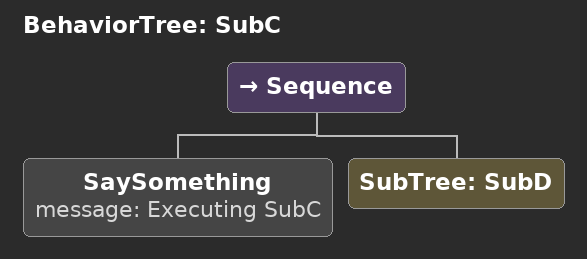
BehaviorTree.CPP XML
<root BTCPP_format="4">
    <include path="./subtree_D.xml" />
    <BehaviorTree ID="SubC">
        <Sequence>
            <SaySomething message="Executing SubC" />
            <SubTree ID="SubD"/>
        </Sequence>
     </BehaviorTree>
</root>
